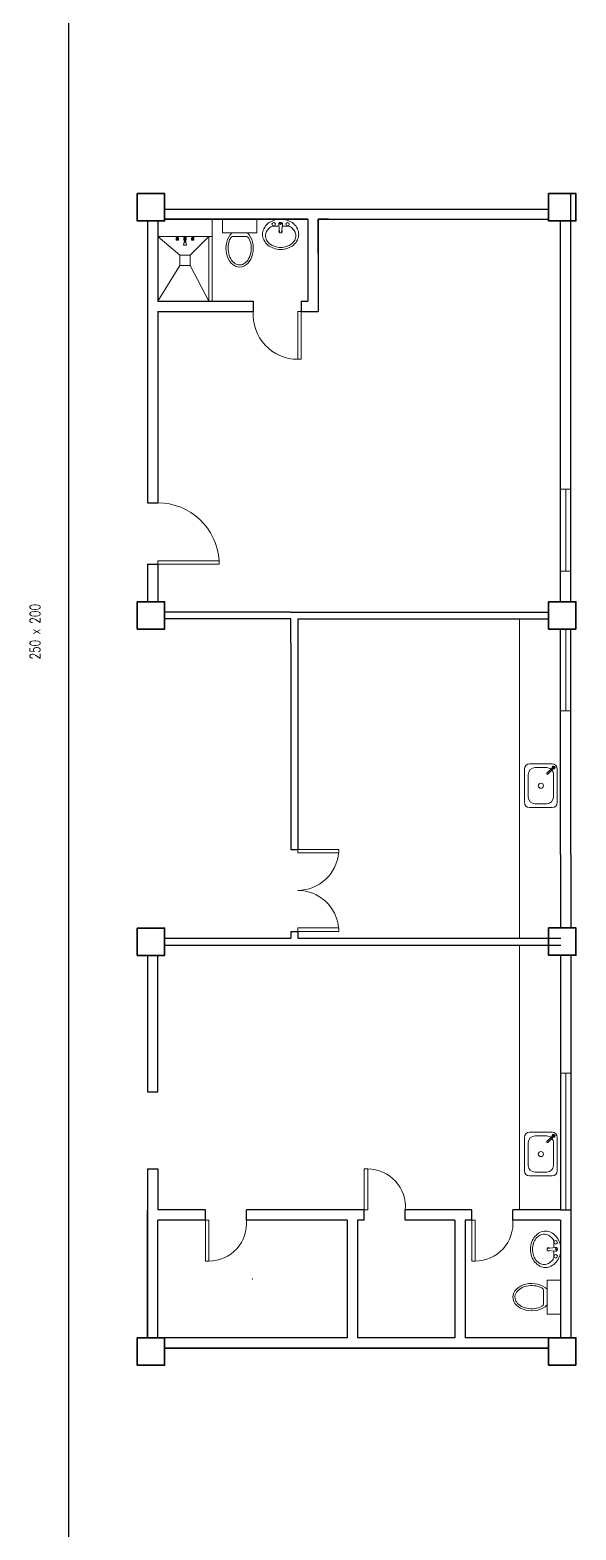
# Model space of a CAD drawing. Header units: millimetres. Extents: x 63005 to 126950, y 36019 to 74749.
# Drawn here: x 63199.96 to 63207.96, y 36150.39 to 36172.35 of the extents above; entities that cross this region are included whole.
import ezdxf

# ---------------------------------------------------------------- set-up
doc = ezdxf.new("R2010")
doc.units = ezdxf.units.MM
doc.header["$LTSCALE"] = 0.04
doc.layers.add('ahu line', color=150, linetype='Continuous')
doc.layers.add('ducting label', color=7, linetype='Continuous')
doc.styles.add('Arch-Dim', font='simplex.shx', dxfattribs={"width": 0.75})

msp = doc.modelspace()

# ---------------------------------------------------------------- linework, layer by layer
at = {"color": 8, "linetype": 'ByBlock', "lineweight": 25}
for p, q in [((63207.88, 36163.98), (63207.88, 36169.955)), ((63201.93, 36169.728), (63207.555, 36169.728)), ((63201.68, 36169.553), (63201.68, 36165.428)), ((63201.83, 36169.553), (63201.83, 36168.378)), ((63201.83, 36169.553), (63201.83, 36168.378)), ((63201.83, 36169.428), (63201.83, 36168.378)), ((63201.93, 36169.578), (63204.03, 36169.578)), ((63204.03, 36169.578), (63201.93, 36169.578)), ((63204.03, 36169.578), (63201.93, 36169.578)), ((63204.18, 36169.578), (63207.555, 36169.578)), ((63204.33, 36169.578), (63204.18, 36169.578)), ((63207.73, 36163.978), (63207.73, 36169.555)), ((63201.83, 36168.228), (63201.83, 36165.428)), ((63201.68, 36165.428), (63201.83, 36165.428)), ((63201.68, 36164.528), (63201.68, 36164.328)), ((63201.68, 36164.528), (63201.83, 36164.528)), ((63201.68, 36164.328), (63201.68, 36164.328)), ((63201.68, 36164.328), (63201.68, 36163.978)), ((63201.83, 36164.528), (63201.83, 36164.428)), ((63201.83, 36164.528), (63201.83, 36163.978)), ((63203.78, 36163.828), (63201.93, 36163.828)), ((63203.78, 36163.728), (63201.93, 36163.728)), ((63203.78, 36163.828), (63207.555, 36163.828)), ((63203.78, 36163.378), (63203.78, 36163.728)), ((63203.88, 36163.728), (63203.88, 36160.354)), ((63203.88, 36163.728), (63207.555, 36163.728)), ((63207.73, 36160.278), (63207.73, 36163.58)), ((63207.88, 36160.278), (63207.88, 36163.58)), ((63203.78, 36163.378), (63203.78, 36160.354)), ((63203.78, 36160.354), (63203.881, 36160.354)), ((63207.73, 36160.278), (63207.73, 36159.205)), ((63207.88, 36160.278), (63207.88, 36159.205)), ((63201.93, 36159.054), (63203.631, 36159.054)), ((63203.631, 36159.054), (63203.781, 36159.054)), ((63203.631, 36159.054), (63203.781, 36159.054)), ((63203.781, 36159.154), (63203.881, 36159.154)), ((63203.781, 36159.154), (63203.781, 36159.054)), ((63203.881, 36159.154), (63203.881, 36159.054)), ((63203.881, 36159.054), (63206.681, 36159.054)), ((63203.881, 36159.054), (63207.731, 36159.054)), ((63201.93, 36158.954), (63206.681, 36158.954)), ((63203.631, 36158.954), (63207.731, 36158.954)), ((63201.68, 36158.803), (63201.68, 36156.803)), ((63201.83, 36156.803), (63201.83, 36158.803)), ((63207.73, 36158.805), (63207.73, 36155.078)), ((63207.88, 36158.805), (63207.88, 36155.078)), ((63201.68, 36156.803), (63201.83, 36156.803)), ((63201.68, 36155.678), (63201.68, 36153.203)), ((63201.68, 36155.678), (63201.83, 36155.678)), ((63201.83, 36155.678), (63201.83, 36155.078)), ((63204.855, 36155.078), (63203.13, 36155.078)), ((63206.43, 36155.078), (63205.455, 36155.078)), ((63207.73, 36155.078), (63207.03, 36155.078)), ((63207.73, 36155.078), (63207.88, 36155.078)), ((63207.73, 36154.928), (63207.73, 36153.203)), ((63207.88, 36155.078), (63207.88, 36153.205)), ((63204.605, 36153.203), (63201.83, 36153.203)), ((63206.18, 36153.203), (63204.755, 36153.203)), ((63207.73, 36153.203), (63206.33, 36153.203)), ((63201.93, 36153.053), (63207.555, 36153.053)), ((63207.555, 36153.053), (63201.93, 36153.053))]:
    msp.add_line(p, q, dxfattribs=at)
at = {"color": 8, "linetype": 'ByBlock', "lineweight": 9, "ltscale": 0.3}
for p, q in [((63202.63, 36169.578), (63202.63, 36168.378)), ((63202.155, 36169.053), (63201.83, 36169.328)), ((63202.305, 36169.053), (63202.58, 36169.328)), ((63202.58, 36169.328), (63202.58, 36168.378)), ((63202.155, 36168.903), (63201.83, 36168.378)), ((63202.305, 36168.903), (63202.58, 36168.378))]:
    msp.add_line(p, q, dxfattribs=at)
at = {"color": 8, "linetype": 'ByBlock', "lineweight": 9}
for p, q in [((63202.63, 36169.328), (63202.63, 36169.578)), ((63201.83, 36169.328), (63202.63, 36169.328)), ((63207.88, 36165.628), (63207.73, 36165.628)), ((63207.805, 36165.628), (63207.805, 36164.428)), ((63207.88, 36164.428), (63207.88, 36165.628)), ((63207.73, 36164.428), (63207.88, 36164.428)), ((63207.13, 36159.054), (63207.13, 36163.729)), ((63207.805, 36162.38), (63207.805, 36163.58)), ((63207.88, 36163.58), (63207.88, 36162.38)), ((63207.88, 36162.38), (63207.73, 36162.38)), ((63207.13, 36158.954), (63207.13, 36155.078)), ((63201.68, 36158.803), (63201.83, 36158.803)), ((63207.88, 36157.078), (63207.73, 36157.078)), ((63207.805, 36157.078), (63207.805, 36155.078)), ((63207.88, 36155.078), (63207.88, 36157.078))]:
    msp.add_line(p, q, dxfattribs=at)
at = {"color": 8, "lineweight": 9}
for p, q in [((63202.78, 36169.578), (63202.78, 36169.378)), ((63203.28, 36169.578), (63202.78, 36169.578)), ((63202.78, 36169.378), (63203.28, 36169.378)), ((63203.28, 36169.378), (63203.28, 36169.578)), ((63203.616, 36169.381), (63203.603, 36169.502)), ((63203.645, 36169.381), (63203.658, 36169.502)), ((63202.1, 36169.328), (63202.134, 36169.328)), ((63202.1, 36169.328), (63202.134, 36169.328)), ((63202.1, 36169.328), (63202.103, 36169.321)), ((63202.1, 36169.328), (63202.1, 36169.328)), ((63202.1, 36169.295), (63202.102, 36169.299)), ((63202.1, 36169.273), (63202.1, 36169.295)), ((63202.1, 36169.273), (63202.133, 36169.273)), ((63202.104, 36169.271), (63202.1, 36169.273)), ((63202.103, 36169.321), (63202.13, 36169.321)), ((63202.103, 36169.307), (63202.104, 36169.309)), ((63202.103, 36169.307), (63202.131, 36169.307)), ((63202.103, 36169.301), (63202.103, 36169.307)), ((63202.104, 36169.309), (63202.13, 36169.309)), ((63202.104, 36169.295), (63202.111, 36169.295)), ((63202.104, 36169.282), (63202.104, 36169.294)), ((63202.104, 36169.271), (63202.13, 36169.271)), ((63202.104, 36169.27), (63202.104, 36169.271)), ((63202.104, 36169.27), (63202.13, 36169.27)), ((63202.105, 36169.321), (63202.105, 36169.309)), ((63202.111, 36169.282), (63202.111, 36169.294)), ((63202.13, 36169.295), (63202.123, 36169.295)), ((63202.123, 36169.282), (63202.123, 36169.294)), ((63202.128, 36169.321), (63202.128, 36169.309)), ((63202.134, 36169.328), (63202.13, 36169.321)), ((63202.131, 36169.307), (63202.13, 36169.309)), ((63202.13, 36169.282), (63202.13, 36169.294)), ((63202.13, 36169.271), (63202.133, 36169.273)), ((63202.13, 36169.27), (63202.13, 36169.271)), ((63202.131, 36169.301), (63202.131, 36169.307)), ((63202.133, 36169.295), (63202.131, 36169.299)), ((63202.133, 36169.273), (63202.133, 36169.295)), ((63202.134, 36169.328), (63202.134, 36169.328)), ((63202.213, 36169.323), (63202.201, 36169.328)), ((63202.201, 36169.328), (63202.259, 36169.328)), ((63202.218, 36169.243), (63202.21, 36169.201)), ((63202.25, 36169.197), (63202.211, 36169.197)), ((63202.248, 36169.323), (63202.213, 36169.323)), ((63202.213, 36169.313), (63202.213, 36169.323)), ((63202.213, 36169.323), (63202.248, 36169.323)), ((63202.248, 36169.313), (63202.213, 36169.313)), ((63202.214, 36169.295), (63202.216, 36169.299)), ((63202.214, 36169.273), (63202.214, 36169.295)), ((63202.214, 36169.273), (63202.223, 36169.273)), ((63202.217, 36169.271), (63202.214, 36169.273)), ((63202.216, 36169.307), (63202.217, 36169.309)), ((63202.216, 36169.307), (63202.223, 36169.307)), ((63202.216, 36169.301), (63202.216, 36169.307)), ((63202.217, 36169.309), (63202.223, 36169.309)), ((63202.217, 36169.295), (63202.223, 36169.295)), ((63202.217, 36169.282), (63202.217, 36169.294)), ((63202.217, 36169.271), (63202.223, 36169.271)), ((63202.217, 36169.27), (63202.217, 36169.271)), ((63202.217, 36169.27), (63202.223, 36169.27)), ((63202.218, 36169.251), (63202.218, 36169.243)), ((63202.243, 36169.251), (63202.218, 36169.251)), ((63202.218, 36169.243), (63202.243, 36169.243)), ((63202.218, 36169.243), (63202.243, 36169.243)), ((63202.219, 36169.313), (63202.219, 36169.309)), ((63202.223, 36169.251), (63202.223, 36169.313)), ((63202.223, 36169.313), (63202.238, 36169.313)), ((63202.238, 36169.313), (63202.238, 36169.251)), ((63202.238, 36169.309), (63202.244, 36169.309)), ((63202.238, 36169.307), (63202.244, 36169.307)), ((63202.244, 36169.295), (63202.238, 36169.295)), ((63202.238, 36169.273), (63202.247, 36169.273)), ((63202.238, 36169.271), (63202.244, 36169.271)), ((63202.238, 36169.27), (63202.244, 36169.27)), ((63202.242, 36169.313), (63202.242, 36169.309)), ((63202.243, 36169.243), (63202.243, 36169.251)), ((63202.243, 36169.243), (63202.251, 36169.201)), ((63202.244, 36169.307), (63202.244, 36169.309)), ((63202.244, 36169.301), (63202.244, 36169.307)), ((63202.244, 36169.282), (63202.244, 36169.294)), ((63202.244, 36169.271), (63202.247, 36169.273)), ((63202.244, 36169.27), (63202.244, 36169.271)), ((63202.247, 36169.295), (63202.245, 36169.299)), ((63202.247, 36169.273), (63202.247, 36169.295)), ((63202.259, 36169.328), (63202.248, 36169.323)), ((63202.248, 36169.323), (63202.248, 36169.313)), ((63202.327, 36169.328), (63202.327, 36169.328)), ((63202.327, 36169.328), (63202.33, 36169.321)), ((63202.327, 36169.328), (63202.361, 36169.328)), ((63202.327, 36169.328), (63202.361, 36169.328)), ((63202.327, 36169.295), (63202.33, 36169.299)), ((63202.327, 36169.273), (63202.327, 36169.295)), ((63202.331, 36169.271), (63202.327, 36169.273)), ((63202.327, 36169.273), (63202.361, 36169.273)), ((63202.33, 36169.321), (63202.358, 36169.321)), ((63202.33, 36169.307), (63202.331, 36169.309)), ((63202.33, 36169.301), (63202.33, 36169.307)), ((63202.33, 36169.307), (63202.358, 36169.307)), ((63202.331, 36169.309), (63202.357, 36169.309)), ((63202.331, 36169.295), (63202.338, 36169.295)), ((63202.331, 36169.282), (63202.331, 36169.294)), ((63202.331, 36169.27), (63202.331, 36169.271)), ((63202.331, 36169.271), (63202.357, 36169.271)), ((63202.331, 36169.27), (63202.357, 36169.27)), ((63202.333, 36169.321), (63202.333, 36169.309)), ((63202.338, 36169.282), (63202.338, 36169.294)), ((63202.357, 36169.295), (63202.35, 36169.295)), ((63202.35, 36169.282), (63202.35, 36169.294)), ((63202.355, 36169.321), (63202.355, 36169.309)), ((63202.358, 36169.307), (63202.357, 36169.309)), ((63202.357, 36169.282), (63202.357, 36169.294)), ((63202.357, 36169.271), (63202.361, 36169.273)), ((63202.357, 36169.27), (63202.357, 36169.271)), ((63202.361, 36169.328), (63202.358, 36169.321)), ((63202.358, 36169.301), (63202.358, 36169.307)), ((63202.361, 36169.295), (63202.359, 36169.299)), ((63202.361, 36169.328), (63202.361, 36169.328)), ((63202.361, 36169.273), (63202.361, 36169.295)), ((63202.94, 36169.328), (63203.121, 36169.328)), ((63207.533, 36154.514), (63207.655, 36154.528)), ((63207.533, 36154.485), (63207.655, 36154.472)), ((63207.731, 36154.05), (63207.531, 36154.05)), ((63207.531, 36154.05), (63207.531, 36153.55)), ((63207.731, 36153.55), (63207.731, 36154.05)), ((63207.481, 36153.891), (63207.481, 36153.71)), ((63207.531, 36153.55), (63207.731, 36153.55))]:
    msp.add_line(p, q, dxfattribs=at)
at = {"color": 8, "linetype": 'ByBlock', "lineweight": 25, "ltscale": 0.3}
for p, q in [((63204.03, 36169.578), (63204.03, 36168.378)), ((63204.18, 36169.578), (63204.18, 36168.228)), ((63201.83, 36168.378), (63203.23, 36168.378)), ((63203.23, 36168.378), (63203.23, 36168.228)), ((63203.93, 36168.378), (63204.03, 36168.378)), ((63203.93, 36168.378), (63203.93, 36168.228)), ((63201.83, 36168.228), (63203.23, 36168.228)), ((63203.93, 36168.228), (63204.18, 36168.228)), ((63201.68, 36153.203), (63201.68, 36155.078)), ((63202.53, 36155.078), (63201.83, 36155.078)), ((63201.83, 36153.203), (63201.83, 36154.928)), ((63202.53, 36154.928), (63201.83, 36154.928)), ((63202.53, 36154.928), (63202.53, 36155.078)), ((63204.855, 36155.078), (63203.13, 36155.078)), ((63203.13, 36154.928), (63203.13, 36155.078)), ((63204.605, 36154.928), (63203.13, 36154.928)), ((63204.605, 36154.928), (63204.605, 36153.203)), ((63204.755, 36154.928), (63204.755, 36153.203)), ((63204.855, 36154.928), (63204.755, 36154.928)), ((63204.855, 36154.928), (63204.855, 36155.078)), ((63206.43, 36155.078), (63205.455, 36155.078)), ((63205.455, 36154.928), (63205.455, 36155.078)), ((63206.18, 36154.928), (63205.455, 36154.928)), ((63206.18, 36154.928), (63206.18, 36153.203)), ((63206.33, 36154.928), (63206.33, 36153.203)), ((63206.43, 36154.928), (63206.33, 36154.928)), ((63206.43, 36154.928), (63206.33, 36154.928)), ((63206.43, 36154.928), (63206.43, 36155.078)), ((63207.73, 36155.078), (63207.03, 36155.078)), ((63207.03, 36154.928), (63207.03, 36155.078)), ((63207.73, 36154.928), (63207.03, 36154.928))]:
    msp.add_line(p, q, dxfattribs=at)
at = {"color": 8, "linetype": 'ByBlock', "lineweight": 13}
for p, q in [((63202.73, 36164.578), (63201.83, 36164.578)), ((63201.83, 36164.578), (63201.83, 36164.528)), ((63202.73, 36164.528), (63202.73, 36164.578)), ((63201.83, 36164.528), (63202.73, 36164.528)), ((63203.881, 36160.354), (63204.481, 36160.354)), ((63203.881, 36160.304), (63203.881, 36160.354)), ((63204.481, 36160.304), (63203.881, 36160.304)), ((63204.481, 36160.354), (63204.481, 36160.304)), ((63204.481, 36159.204), (63203.881, 36159.204)), ((63203.881, 36159.204), (63203.881, 36159.154)), ((63203.881, 36159.154), (63204.481, 36159.154)), ((63204.481, 36159.154), (63204.481, 36159.204))]:
    msp.add_line(p, q, dxfattribs=at)
at = {"color": 8, "lineweight": 9, "ltscale": 0.4}
for p, q in [((63207.201, 36161.531), (63207.201, 36161.041)), ((63207.606, 36161.606), (63207.276, 36161.606)), ((63207.526, 36161.551), (63207.356, 36161.551)), ((63207.621, 36161.559), (63207.53, 36161.468)), ((63207.634, 36161.547), (63207.543, 36161.456)), ((63207.681, 36161.041), (63207.681, 36161.531)), ((63207.256, 36161.451), (63207.256, 36161.121)), ((63207.626, 36161.121), (63207.626, 36161.451)), ((63207.276, 36160.966), (63207.606, 36160.966)), ((63207.356, 36161.021), (63207.526, 36161.021)), ((63207.606, 36156.214), (63207.276, 36156.214)), ((63207.201, 36156.139), (63207.201, 36155.649)), ((63207.256, 36156.059), (63207.256, 36155.729)), ((63207.526, 36156.159), (63207.356, 36156.159)), ((63207.621, 36156.167), (63207.53, 36156.076)), ((63207.634, 36156.155), (63207.543, 36156.064)), ((63207.626, 36155.729), (63207.626, 36156.059)), ((63207.681, 36155.649), (63207.681, 36156.139)), ((63207.276, 36155.574), (63207.606, 36155.574)), ((63207.356, 36155.629), (63207.526, 36155.629))]:
    msp.add_line(p, q, dxfattribs=at)
at = {"color": 8, "linetype": 'ByBlock', "lineweight": 35}
for points in [[(63201.53, 36169.953), (63201.93, 36169.953), (63201.93, 36169.553), (63201.53, 36169.553)], [(63207.555, 36169.955), (63207.955, 36169.955), (63207.955, 36169.555), (63207.555, 36169.555)], [(63201.53, 36163.978), (63201.93, 36163.978), (63201.93, 36163.578), (63201.53, 36163.578)], [(63207.555, 36163.98), (63207.955, 36163.98), (63207.955, 36163.58), (63207.555, 36163.58)], [(63201.53, 36159.203), (63201.93, 36159.203), (63201.93, 36158.803), (63201.53, 36158.803)], [(63207.555, 36159.205), (63207.955, 36159.205), (63207.955, 36158.805), (63207.555, 36158.805)], [(63201.53, 36153.203), (63201.93, 36153.203), (63201.93, 36152.803), (63201.53, 36152.803)], [(63207.555, 36153.205), (63207.955, 36153.205), (63207.955, 36152.805), (63207.555, 36152.805)]]:
    msp.add_lwpolyline(points, close=True, dxfattribs=at)
at = {"color": 8, "lineweight": 9}
for points in [[(63203.365, 36169.357, 0.11576), (63203.385, 36169.275, 0.104047), (63203.443, 36169.201, 0.090875), (63203.527, 36169.154, 0.083344), (63203.63, 36169.136, 0.083344), (63203.734, 36169.154, 0.090875), (63203.818, 36169.201, 0.104047), (63203.876, 36169.275, 0.11576), (63203.895, 36169.357, 0.11576), (63203.876, 36169.44, 0.104047), (63203.818, 36169.514, 0.090875), (63203.734, 36169.561, 0.083344), (63203.63, 36169.578, 0.083344), (63203.527, 36169.561, 0.090875), (63203.443, 36169.514, 0.104047), (63203.385, 36169.44, 0.11576)], [(63207.51, 36154.765, 0.11576), (63207.428, 36154.746, 0.104047), (63207.354, 36154.687, 0.090875), (63207.306, 36154.603, 0.083344), (63207.289, 36154.5, 0.083344), (63207.306, 36154.396, 0.090875), (63207.354, 36154.313, 0.104047), (63207.428, 36154.254, 0.11576), (63207.51, 36154.235, 0.11576), (63207.593, 36154.254, 0.104047), (63207.666, 36154.313, 0.090875), (63207.714, 36154.396, 0.083344), (63207.731, 36154.5, 0.083344), (63207.714, 36154.603, 0.090875), (63207.666, 36154.687, 0.104047), (63207.593, 36154.746, 0.11576)]]:
    msp.add_lwpolyline(points, format="xyb", close=True, dxfattribs=at)
for points in [[(63203.408, 36169.336, 0.124838), (63203.424, 36169.274, 0.105788), (63203.473, 36169.216, 0.086697), (63203.543, 36169.18, 0.076776), (63203.63, 36169.166, 0.076776), (63203.718, 36169.18, 0.086697), (63203.788, 36169.216, 0.105788), (63203.837, 36169.274, 0.124838), (63203.853, 36169.336, 0.124838), (63203.837, 36169.399, 0.105788), (63203.788, 36169.457, 0.040067), (63203.757, 36169.476), (63203.655, 36169.476, 0.040067)], [(63203.606, 36169.476), (63203.504, 36169.476, 0.040067), (63203.473, 36169.457, 0.105788), (63203.424, 36169.399, 0.124838), (63203.408, 36169.336, 0.124838)], [(63207.489, 36154.722, 0.124838), (63207.427, 36154.707, 0.105788), (63207.369, 36154.657, 0.086697), (63207.333, 36154.588, 0.076776), (63207.319, 36154.5, 0.076776), (63207.333, 36154.412, 0.086697), (63207.369, 36154.343, 0.105788), (63207.427, 36154.293, 0.124838), (63207.489, 36154.277, 0.124838), (63207.552, 36154.293, 0.105788), (63207.609, 36154.343, 0.040067), (63207.629, 36154.373), (63207.629, 36154.476, 0.040067)], [(63207.629, 36154.524), (63207.629, 36154.627, 0.040067), (63207.609, 36154.657, 0.105788), (63207.552, 36154.707, 0.124838), (63207.489, 36154.722, 0.124838)]]:
    msp.add_lwpolyline(points, format="xyb", dxfattribs=at)
at = {"color": 8, "linetype": 'ByBlock', "lineweight": 25}
msp.add_lwpolyline([(63204.18, 36169.078), (63204.18, 36169.578)], dxfattribs=at)
at = {"color": 8, "linetype": 'ByBlock', "lineweight": 9, "ltscale": 0.3}
msp.add_lwpolyline([(63202.58, 36169.328), (63202.58, 36168.378), (63202.63, 36168.378), (63202.63, 36169.328), (63202.63, 36169.328)], dxfattribs=at)
at = {"color": 8, "linetype": 'ByBlock', "lineweight": 9, "ltscale": 0.03}
msp.add_lwpolyline([(63202.305, 36169.053), (63202.155, 36169.053), (63202.155, 36168.903), (63202.305, 36168.903)], close=True, dxfattribs=at)
at = {"color": 8, "lineweight": 13, "ltscale": 0.03}
for points in [[(63203.93, 36168.228), (63203.88, 36168.228), (63203.88, 36167.528), (63203.93, 36167.528)], [(63204.855, 36155.078), (63204.905, 36155.078), (63204.905, 36155.678), (63204.855, 36155.678)], [(63202.53, 36154.928), (63202.58, 36154.928), (63202.58, 36154.328), (63202.53, 36154.328)], [(63206.43, 36154.928), (63206.48, 36154.928), (63206.48, 36154.328), (63206.43, 36154.328)]]:
    msp.add_lwpolyline(points, close=True, dxfattribs=at)
at = {"color": 8, "lineweight": 9}
for centre, radius in [((63203.529, 36169.505), 0.0255), ((63203.63, 36169.512), 0.0095), ((63203.732, 36169.505), 0.0255), ((63207.658, 36154.602), 0.0255), ((63207.665, 36154.5), 0.0095), ((63207.658, 36154.398), 0.0255)]:
    msp.add_circle(centre, radius, dxfattribs=at)
at = {"color": 8, "lineweight": 9, "ltscale": 0.4}
for centre in [(63207.441, 36161.286), (63207.441, 36155.894)]:
    msp.add_circle(centre, 0.0375, dxfattribs=at)
at = {"color": 8, "lineweight": 9}
for centre, radius, start, end in [((63203.63, 36169.505), 0.028, 353.7545, 186.2455), ((63203.63, 36169.403), 0.025, 138.7978, 233.6932), ((63203.63, 36169.474), 0.0948, 261.2026, 278.7974), ((63203.63, 36169.403), 0.025, 251.3793, 288.6207), ((63203.63, 36169.403), 0.025, 306.3068, 41.2022), ((63202.94, 36169.278), 0.05, 90, 151.8499), ((63203.121, 36169.278), 0.05, 28.0084, 90), ((63207.556, 36154.5), 0.025, 161.3793, 198.6207), ((63207.627, 36154.5), 0.0948, 171.2026, 188.7974), ((63207.556, 36154.5), 0.025, 48.7978, 143.6932), ((63207.556, 36154.5), 0.025, 216.3068, 311.2022), ((63207.658, 36154.5), 0.028, 263.7545, 96.2455), ((63207.431, 36153.891), 0.05, 0, 61.8499), ((63207.431, 36153.71), 0.05, 298.0084, 360)]:
    msp.add_arc(centre, radius, start, end, dxfattribs=at)
at = {"color": 8, "lineweight": 13, "ltscale": 0.03}
for centre, radius, start, end in [((63203.88, 36168.18), 0.652, 175.7578, 270), ((63204.905, 36155.125), 0.552, 355.0209, 90), ((63202.58, 36154.88), 0.552, 270, 4.9791), ((63206.48, 36154.88), 0.552, 270, 4.9791)]:
    msp.add_arc(centre, radius, start, end, dxfattribs=at)
at = {"color": 8, "linetype": 'ByBlock', "lineweight": 13}
for centre, radius, start, end in [((63201.83, 36164.528), 0.9, 3.1847, 90), ((63203.881, 36160.354), 0.6, 270, 355.2198), ((63203.881, 36159.154), 0.6, 4.7802, 90)]:
    msp.add_arc(centre, radius, start, end, dxfattribs=at)
at = {"color": 8, "lineweight": 9, "ltscale": 0.4}
for centre, radius, start, end in [((63207.276, 36161.531), 0.075, 90, 180), ((63207.356, 36161.451), 0.1, 90, 180), ((63207.526, 36161.451), 0.1, 50.0132, 90), ((63207.536, 36161.462), 0.00874, 135, 315), ((63207.526, 36161.451), 0.1, 0, 39.9868), ((63207.606, 36161.531), 0.075, 0, 90), ((63207.628, 36161.553), 0.0217, 248.7565, 201.2435), ((63207.628, 36161.553), 0.0145, 262.0499, 187.9501), ((63207.628, 36161.553), 0.00874, 315, 135), ((63207.276, 36161.041), 0.075, 180, 270), ((63207.356, 36161.121), 0.1, 180, 270), ((63207.526, 36161.121), 0.1, 270, 0), ((63207.606, 36161.041), 0.075, 270, 0), ((63207.276, 36156.139), 0.075, 90, 180), ((63207.606, 36156.139), 0.075, 0, 90), ((63207.356, 36156.059), 0.1, 90, 180), ((63207.526, 36156.059), 0.1, 50.0132, 90), ((63207.536, 36156.07), 0.00874, 135, 315), ((63207.526, 36156.059), 0.1, 0, 39.9868), ((63207.628, 36156.161), 0.0217, 248.7565, 201.2435), ((63207.628, 36156.161), 0.0145, 262.0499, 187.9501), ((63207.628, 36156.161), 0.00874, 315, 135), ((63207.276, 36155.649), 0.075, 180, 270), ((63207.356, 36155.729), 0.1, 180, 270), ((63207.526, 36155.729), 0.1, 270, 0), ((63207.606, 36155.649), 0.075, 270, 0)]:
    msp.add_arc(centre, radius, start, end, dxfattribs=at)
at = {"color": 8, "lineweight": 9}
for centre, major_axis, ratio, start_param, end_param in [((63203.03, 36169.153), (0, 0.275), 0.727273, 0.612555, 5.670631), ((63202.091, 36169.283), (-0.00896, 0.00896), 1, 3.15309, 3.864175), ((63202.099, 36169.301), (0.00268, 0.00268), 1, 5.003733, 5.497675), ((63202.089, 36169.288), (0.0118, 0.0118), 1, 6.018417, 6.150642), ((63202.1, 36169.294), (0.00268, 0.00268), 1, 5.497675, 6.125314), ((63202.122, 36169.289), (0.00887, 0.00887), 1, 1.36743, 1.728443), ((63202.115, 36169.294), (-0.00268, 0.00268), 1, 0.157647, 0.785286), ((63202.121, 36169.283), (-0.00738, 0.00738), 1, 0.858879, 1.643677), ((63202.117, 36169.278), (-0.00268, 0.00268), 1, 1.643677, 3.068487), ((63202.117, 36169.296), (-0.00268, 0.00268), 1, -1.367654, -0.203367), ((63202.112, 36169.289), (0.00887, 0.00887), 1, 6.125314, 6.486327), ((63202.112, 36169.283), (0.00738, 0.00738), 1, 4.639283, 5.424081), ((63202.119, 36169.294), (-0.00268, 0.00268), 1, 3.926878, 4.554518), ((63202.134, 36169.294), (0.00268, 0.00268), 1, 1.728443, 2.356082), ((63202.143, 36169.283), (0.00896, 0.00896), 1, 2.418785, 3.129871), ((63202.135, 36169.301), (0.00268, 0.00268), 1, 2.356082, 2.850023), ((63202.145, 36169.288), (-0.0118, 0.0118), 1, 0.132318, 0.264544), ((63202.205, 36169.283), (0.00896, 0.00896), 1, 4.723886, 5.434971), ((63202.202, 36169.288), (0.0118, 0.0118), 1, 6.018417, 6.150642), ((63202.213, 36169.301), (-0.00268, 0.00268), 1, 3.432937, 3.926878), ((63202.214, 36169.294), (-0.00268, 0.00268), 1, 3.926878, 4.554518), ((63202.248, 36169.301), (-0.00268, 0.00268), 1, 0.785286, 1.279227), ((63202.259, 36169.288), (0.0118, 0.0118), 1, 1.703115, 1.83534), ((63202.247, 36169.294), (-0.00268, 0.00268), 1, 0.157647, 0.785286), ((63202.256, 36169.283), (-0.00896, 0.00896), 1, 0.847989, 1.559075), ((63202.248, 36169.2), (-0.00268, 0.00268), 1, 2.924915, 4.294977), ((63202.318, 36169.283), (-0.00896, 0.00896), 1, 3.15309, 3.864175), ((63202.316, 36169.288), (-0.0118, 0.0118), 1, 4.44762, 4.579846), ((63202.326, 36169.301), (0.00268, 0.00268), 1, 5.003733, 5.497675), ((63202.327, 36169.294), (0.00268, 0.00268), 1, 5.497675, 6.125314), ((63202.342, 36169.294), (-0.00268, 0.00268), 1, 0.157647, 0.785286), ((63202.348, 36169.283), (-0.00738, 0.00738), 1, 0.858879, 1.643677), ((63202.349, 36169.289), (0.00887, 0.00887), 1, 1.36743, 1.728443), ((63202.344, 36169.296), (-0.00268, 0.00268), 1, -1.367654, -0.203367), ((63202.344, 36169.278), (-0.00268, 0.00268), 1, 1.643677, 3.068487), ((63202.339, 36169.289), (0.00887, 0.00887), 1, 6.125314, 6.486327), ((63202.34, 36169.283), (0.00738, 0.00738), 1, 4.639283, 5.424081), ((63202.346, 36169.294), (-0.00268, 0.00268), 1, 3.926878, 4.554518), ((63202.361, 36169.294), (0.00268, 0.00268), 1, 1.728443, 2.356082), ((63202.37, 36169.283), (0.00896, 0.00896), 1, 2.418785, 3.129871), ((63202.362, 36169.301), (0.00268, 0.00268), 1, 2.356082, 2.850023), ((63202.372, 36169.288), (0.0118, 0.0118), 1, 1.703115, 1.83534), ((63207.306, 36153.8), (0.275, 0), 0.727273, 0.612555, 5.670631)]:
    msp.add_ellipse(centre, major_axis=major_axis, ratio=ratio, start_param=start_param, end_param=end_param, dxfattribs=at)
at = {"color": 8, "lineweight": 9, "extrusion": (4.99074e-41, -2.88216e-41, -1)}
msp.add_ellipse((63202.213, 36169.2), major_axis=(-0.00268, 0.00268), ratio=1, start_param=4.495936, end_param=5.865998, dxfattribs=at)
at = {"color": 8, "lineweight": 9}
for points in [[(63202.896, 36169.302), (63202.887, 36169.286), (63202.88, 36169.268), (63202.853, 36169.176), (63202.858, 36169.089), (63202.916, 36168.958), (63202.966, 36168.916), (63203.064, 36168.903), (63203.116, 36168.929), (63203.19, 36169.04), (63203.208, 36169.124), (63203.192, 36169.237), (63203.181, 36169.272), (63203.165, 36169.302)], [(63207.455, 36153.935), (63207.438, 36153.943), (63207.42, 36153.951), (63207.329, 36153.978), (63207.242, 36153.973), (63207.11, 36153.915), (63207.069, 36153.865), (63207.055, 36153.767), (63207.081, 36153.714), (63207.193, 36153.64), (63207.276, 36153.623), (63207.39, 36153.638), (63207.425, 36153.65), (63207.455, 36153.665)]]:
    msp.add_open_spline(points, degree=3, knots=[0.937253, 0.937253, 0.937253, 0.937253, 1.185372, 1.185372, 2.113864, 2.113864, 3.042356, 3.042356, 3.970847, 3.970847, 4.899339, 4.899339, 5.346062, 5.346062, 5.346062, 5.346062], dxfattribs=at)
at = {"color": 8, "linetype": 'ByBlock', "lineweight": 9, "ltscale": 0.3}
msp.add_point((63203.218, 36154.065), dxfattribs=at)
at = {"layer": 'ahu line', "linetype": 'Continuous'}
msp.add_line((63200.53, 36142.7), (63200.53, 36180.106), dxfattribs=at)

# ---------------------------------------------------------------- texts
at = {"layer": 'ducting label', "color": 3, "linetype": 'Continuous', "lineweight": 25, "insert": (63199.96, 36163.133), "char_height": 0.15, "attachment_point": 1, "rotation": 90, "style": 'Arch-Dim'}
msp.add_mtext_dynamic_manual_height_columns('\\A1;250 x 200', width=1.19515, gutter_width=1.011, heights=[0], dxfattribs=at)

doc.saveas('drawing.dxf')
